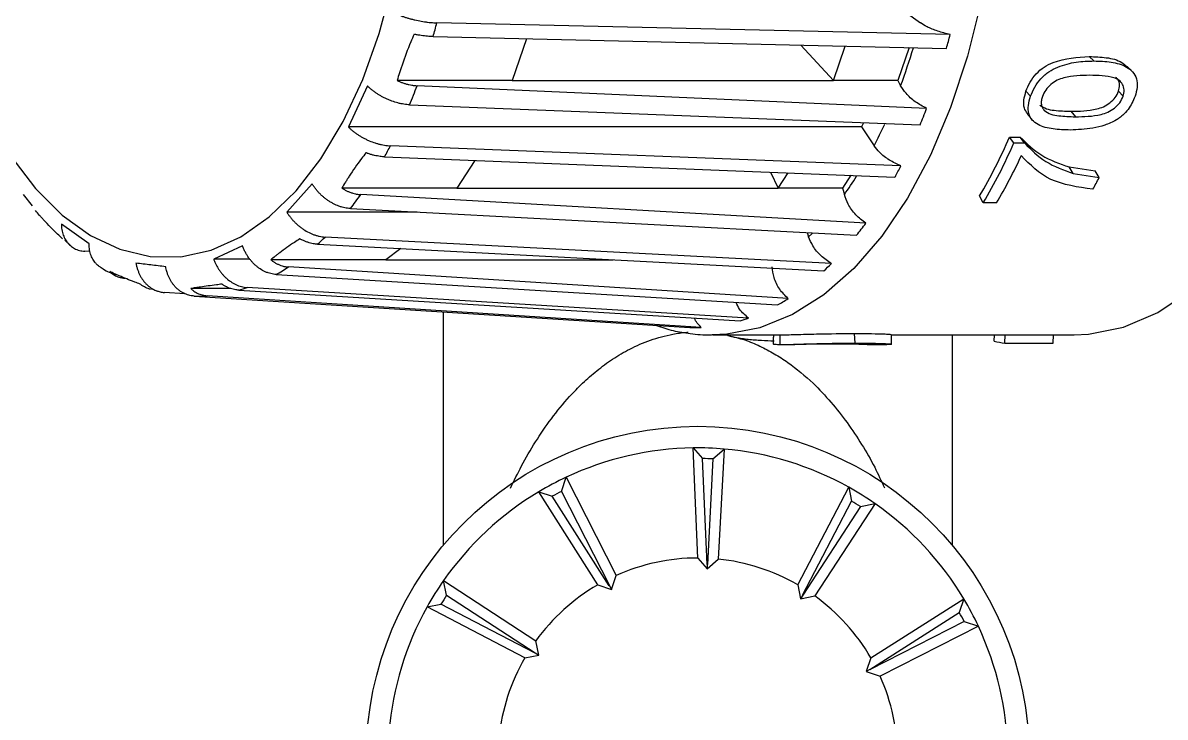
# Model space of a CAD drawing. Header units: millimetres. Extents: x 15 to 415, y 5 to 292.
# Drawn here: x 136.89 to 153.74, y 196.59 to 206.83 of the extents above; entities that cross this region are included whole.
import ezdxf

# ---------------------------------------------------------------- set-up
doc = ezdxf.new("R2010")
doc.units = ezdxf.units.MM

msp = doc.modelspace()

# ---------------------------------------------------------------- linework, layer by layer
at = {"color": 7, "linetype": 'Continuous', "lineweight": 25}
for p, q in [((149.9088, 206.9953), (150.1333, 206.8339)), ((150.5716, 206.6607), (142.9972, 206.8335)), ((142.9419, 206.6309), (150.5169, 206.4577)), ((144.3189, 206.5994), (144.1093, 205.9827)), ((148.37, 206.5068), (148.8505, 205.9827)), ((148.8505, 205.9827), (149.0235, 206.4918)), ((149.9644, 206.4703), (149.7987, 205.9827)), ((152.6941, 206.2713), (152.6232, 206.3367)), ((141.9725, 205.9033), (141.6903, 205.2981)), ((144.1093, 205.9827), (142.411, 205.9827)), ((150.2244, 205.5711), (142.7047, 205.906)), ((144.1093, 205.9827), (148.8505, 205.9827)), ((149.7987, 205.9827), (148.8505, 205.9827)), ((149.7987, 205.9827), (149.8409, 205.9066)), ((151.7582, 205.7498), (151.6904, 205.8249)), ((153.0563, 205.8249), (153.1242, 205.7498)), ((142.5939, 205.625), (150.1267, 205.3276)), ((152.3538, 205.5292), (152.4197, 205.4485)), ((149.2914, 205.3606), (149.2623, 205.2981)), ((149.2623, 205.2981), (141.6903, 205.2981)), ((149.2623, 205.2981), (149.4479, 205.0203)), ((149.8446, 204.7223), (142.3117, 205.0198)), ((151.4477, 205.1494), (151.6056, 205.1494)), ((151.5106, 205.0616), (151.4477, 205.1494)), ((151.5106, 205.0616), (151.6685, 205.0616)), ((151.6685, 205.0616), (151.6056, 205.1494)), ((142.2242, 204.8576), (149.7575, 204.5595)), ((143.5591, 204.8048), (143.2935, 204.396)), ((152.3289, 204.7079), (152.712, 204.6482)), ((152.3879, 204.6118), (152.3289, 204.7079)), ((147.9214, 204.6322), (148.0347, 204.396)), ((148.0347, 204.396), (148.1814, 204.6219)), ((149.1059, 204.5853), (148.9829, 204.396)), ((152.3879, 204.6118), (152.7704, 204.5509)), ((152.7704, 204.5509), (152.712, 204.6482)), ((141.1554, 204.4612), (140.7826, 204.0418)), ((143.2935, 204.396), (141.5952, 204.396)), ((143.2935, 204.396), (148.0347, 204.396)), ((148.9829, 204.396), (148.0347, 204.396)), ((148.9829, 204.396), (149.0099, 204.3003)), ((136.8912, 204.3021), (137.0264, 204.1337)), ((149.3264, 203.8783), (141.8736, 204.2995)), ((151.0603, 204.1773), (151.0057, 204.2815)), ((151.2554, 204.1773), (151.0603, 204.1773)), ((142.704, 204.0418), (140.7826, 204.0418)), ((141.7197, 204.0936), (149.1915, 203.7007)), ((137.8639, 203.5724), (137.4554, 203.8661)), ((148.8188, 203.2813), (141.347, 203.6742)), ((148.4607, 203.7391), (148.4833, 203.6749)), ((137.5078, 203.6266), (137.5913, 203.5467)), ((140.1296, 203.5421), (139.7027, 203.3496)), ((141.2358, 203.5684), (148.7079, 203.1747)), ((142.4645, 203.5037), (142.2439, 203.3386)), ((137.8768, 203.4587), (137.8006, 203.4632)), ((140.2335, 203.3496), (139.7027, 203.3496)), ((142.2439, 203.3386), (140.5457, 203.3386)), ((142.2439, 203.3386), (145.5962, 203.3386)), ((148.1804, 202.7654), (140.806, 203.2318)), ((140.6242, 203.1211), (148.0215, 202.6712)), ((138.7711, 202.9128), (138.8175, 202.9001)), ((139.2776, 202.8368), (138.9753, 202.8559)), ((139.9548, 202.914), (139.3651, 202.914)), ((139.4145, 202.8027), (146.7311, 202.3398)), ((146.8985, 202.3414), (139.6065, 202.8073)), ((140.0733, 202.8895), (147.4708, 202.4386)), ((147.5946, 202.4787), (140.1973, 202.9286)), ((143.0899, 202.5701), (143.0899, 199.1229)), ((147.0689, 202.2317), (148.1001, 202.2317)), ((148.062, 202.089), (148.0626, 202.2319)), ((149.1676, 202.1078), (149.162, 202.2503)), ((149.7043, 202.2317), (152.4027, 202.2317)), ((150.6042, 199.1229), (150.6042, 202.2317)), ((151.2187, 202.1355), (151.2246, 202.2317)), ((151.3805, 202.109), (151.3854, 202.2317)), ((152.0917, 202.109), (152.0966, 202.2317)), ((148.0932, 202.0888), (148.2789, 202.0888)), ((149.4512, 202.0888), (149.6372, 202.0888)), ((151.3805, 202.109), (152.0917, 202.109)), ((146.847, 198.938), (146.7782, 200.5621)), ((146.7782, 200.5621), (146.9174, 200.4052)), ((147.0714, 200.4), (147.2359, 200.546)), ((147.2359, 200.546), (147.149, 198.9225)), ((146.9865, 198.8425), (146.9174, 200.4052)), ((147.0714, 200.4), (146.9892, 198.8424)), ((144.8357, 199.9212), (144.9052, 200.1299)), ((144.9052, 200.1299), (145.6417, 198.6805)), ((148.3217, 198.5429), (149.074, 199.9838)), ((149.074, 199.9838), (149.1162, 199.7783)), ((145.3724, 198.5429), (144.5007, 199.9149)), ((144.5007, 199.9149), (144.6998, 199.8487)), ((145.541, 198.5299), (144.6998, 199.8487)), ((144.8357, 199.9212), (145.5434, 198.5312)), ((148.3947, 198.3905), (149.1162, 199.7783)), ((149.2469, 199.6969), (148.397, 198.389)), ((149.4624, 199.7411), (148.5754, 198.3785)), ((149.2469, 199.6969), (149.4624, 199.7411)), ((146.847, 198.938), (146.9878, 198.7794)), ((146.9878, 198.7794), (147.149, 198.9225)), ((146.9878, 198.8411), (146.9865, 198.8425)), ((146.9892, 198.8424), (146.9878, 198.8411)), ((146.9878, 198.8411), (146.9878, 198.7794)), ((143.0948, 198.6042), (144.4574, 197.7172)), ((143.139, 198.3887), (143.0948, 198.6042)), ((145.5736, 198.4759), (145.6417, 198.6805)), ((145.3724, 198.5429), (145.5736, 198.4759)), ((145.5428, 198.5293), (145.541, 198.5299)), ((145.5434, 198.5312), (145.5428, 198.5293)), ((145.5428, 198.5293), (145.5736, 198.4759)), ((148.3217, 198.5429), (148.3642, 198.3352)), ((142.852, 198.2158), (143.0575, 198.2579)), ((144.4454, 197.5365), (143.0575, 198.2579)), ((143.139, 198.3887), (144.4468, 197.5387)), ((148.3951, 198.3886), (148.3642, 198.3352)), ((148.3642, 198.3352), (148.5754, 198.3785)), ((148.3951, 198.3886), (148.3947, 198.3905)), ((148.397, 198.389), (148.3951, 198.3886)), ((149.4011, 197.4634), (150.7732, 198.3351)), ((150.7732, 198.3351), (150.7069, 198.1361)), ((144.293, 197.4634), (142.852, 198.2158)), ((149.3882, 197.2949), (150.7069, 198.1361)), ((150.7794, 198.0002), (149.3894, 197.2925)), ((150.9882, 197.9307), (149.5387, 197.1942)), ((150.7794, 198.0002), (150.9882, 197.9307)), ((144.5007, 197.506), (144.4574, 197.7172)), ((144.293, 197.4634), (144.5007, 197.506)), ((144.4472, 197.5368), (144.4454, 197.5365)), ((144.4468, 197.5387), (144.4472, 197.5368)), ((144.4472, 197.5368), (144.5007, 197.506)), ((149.4011, 197.4634), (149.3342, 197.2622)), ((149.3876, 197.2931), (149.3342, 197.2622)), ((149.3342, 197.2622), (149.5387, 197.1942)), ((149.3876, 197.2931), (149.3882, 197.2949)), ((149.3894, 197.2925), (149.3876, 197.2931))]:
    msp.add_line(p, q, dxfattribs=at)
at = {"color": 7, "linetype": 'Continuous', "lineweight": 25, "flags": 128}
for points in [[(138.7667, 203.3875), (139.2174, 203.3837), (139.6649, 203.4812), (140.102, 203.6783), (140.5219, 203.972), (140.9179, 204.3577), (141.2838, 204.8293), (141.6139, 205.3793), (141.9028, 205.9991), (142.1461, 206.6788), (142.34, 207.4079)], [(152.4027, 202.2317), (152.6154, 202.2413), (153.1302, 202.3447), (153.634, 202.5601), (154.1194, 202.8844), (154.5789, 203.3126), (155.0058, 203.8383), (155.3936, 204.4536), (155.6977, 205.0614)], [(136.708, 204.8679), (137.0714, 204.3901), (137.4654, 203.9978), (137.8837, 203.697), (138.3197, 203.4925), (138.7667, 203.3875)]]:
    msp.add_lwpolyline(points, dxfattribs=at)
at = {"color": 8, "linetype": 'Continuous', "lineweight": 25, "flags": 128}
for points in [[(151.0267, 207.147), (150.8278, 206.3419), (150.5781, 205.5835), (150.2809, 204.8822), (149.9403, 204.2475), (149.5609, 203.6878), (149.1477, 203.2109), (148.7065, 202.8231), (148.2431, 202.5297), (147.7638, 202.3347), (147.2751, 202.2407), (147.0652, 202.2317)], [(148.4833, 203.6749), (148.5313, 203.7232), (148.5384, 203.7305)]]:
    msp.add_lwpolyline(points, dxfattribs=at)
at = {"color": 7, "linetype": 'Continuous', "lineweight": 25}
msp.add_circle((146.847, 195.9888), 4.8927, dxfattribs=at)
for centre, radius, start, end in [((133.1933, 209.3963), 10.1333, 344.16281, 345.35043), ((140.0688, 209.3813), 10.8494, 344.36727, 345.47769), ((134.7542, 208.8781), 8.4879, 337.46351, 339.50273), ((141.8615, 208.783), 8.9585, 337.31152, 338.98967), ((136.2483, 208.186), 6.8403, 330.88385, 332.42719), ((144.3599, 208.2125), 7.7214, 329.39561, 336.62737), ((144.2891, 208.1825), 7.8671, 329.39561, 336.62737), ((144.6423, 208.0968), 7.6874, 329.34539, 335.22074), ((143.3252, 208.103), 7.3438, 331.15066, 332.59106), ((146.0397, 208.0425), 7.5825, 331.09928, 332.58166), ((137.6074, 207.3262), 5.2307, 321.82997, 324.64597), ((144.8816, 207.1147), 5.4983, 321.61632, 323.93999), ((138.5669, 206.484), 3.9527, 312.4699, 314.69453), ((139.1711, 205.713), 2.9714, 299.27658, 303.38225), ((145.8176, 206.2898), 4.2495, 312.85531, 314.92965), ((139.4582, 204.9858), 2.1836, 268.85301, 273.89495), ((139.4134, 205.1994), 2.4024, 285.94498, 289.0455), ((146.5072, 205.4069), 3.1268, 298.96652, 302.35189), ((146.7407, 204.9066), 2.5737, 286.47928, 289.37711), ((146.7923, 204.6656), 2.3266, 268.4928, 272.61572), ((151.6986, 204.5589), 2.4706, 258.79769, 262.60102), ((146.847, 195.9888), 4.5738, 90.86307, 115.12311), ((146.847, 195.9888), 4.5738, 85.12311, 90.86307), ((146.847, 195.9888), 4.5738, 60.86307, 85.12311), ((146.847, 195.9888), 4.4169, 87.089, 89.0874), ((146.847, 195.9888), 4.5738, 115.12311, 120.86307), ((146.847, 195.9888), 4.5738, 55.12311, 60.86307), ((146.847, 195.9888), 4.5738, 120.86307, 145.12311), ((146.847, 195.9888), 4.4169, 117.089, 119.0874), ((146.847, 195.9888), 4.4169, 57.089, 59.0874), ((146.847, 195.9888), 4.5738, 30.86307, 55.12311), ((146.847, 195.9888), 2.9492, 90, 114.12323), ((146.847, 195.9888), 2.9492, 60, 84.12323), ((146.847, 195.9888), 4.5738, 145.12311, 150.86307), ((146.847, 195.9888), 2.9492, 120, 144.12323), ((146.847, 195.9888), 4.4169, 147.089, 149.0874), ((146.847, 195.9888), 2.9492, 30, 54.12323), ((146.847, 195.9888), 4.5738, 25.12311, 30.86307), ((146.847, 195.9888), 4.5738, 150.86307, 175.12311), ((146.847, 195.9888), 4.4169, 27.089, 29.0874), ((146.847, 195.9888), 4.5738, 0.86307, 25.12311), ((146.847, 195.9888), 2.9492, 150, 174.12323), ((146.847, 195.9888), 2.9492, 0, 24.12323)]:
    msp.add_arc(centre, radius, start, end, dxfattribs=at)
at = {"color": 8, "linetype": 'Continuous', "lineweight": 25}
for centre, radius, start, end in [((141.145, 209.1518), 9.2816, 339.53509, 343.1708), ((142.9215, 208.4255), 7.3613, 332.44645, 335.23014), ((144.2891, 207.6472), 5.7869, 324.66467, 327.90705)]:
    msp.add_arc(centre, radius, start, end, dxfattribs=at)
at = {"color": 7, "linetype": 'Continuous', "lineweight": 25}
for points, knots in [([(142.3368, 206.9953), (142.3482, 206.9896), (142.3709, 206.9782), (142.4081, 206.9617), (142.4483, 206.9454), (142.4905, 206.9298), (142.5344, 206.9151), (142.5787, 206.9016), (142.625, 206.8888), (142.6874, 206.8734), (142.7506, 206.8604), (142.8132, 206.85), (142.8605, 206.8435), (142.9074, 206.8386), (142.9532, 206.835), (142.9824, 206.834), (142.9972, 206.8335)], [0, 0, 0, 0, 0.0650112, 0.1300225, 0.1950339, 0.2647294, 0.3297609, 0.3947924, 0.459824, 0.5295601, 0.6593551, 0.7243086, 0.7939645, 0.8619375, 0.9299106, 1, 1, 1, 1]), ([(150.5716, 206.6607), (150.5094, 206.6766), (150.385, 206.7084), (150.2317, 206.7713), (150.1637, 206.8145), (150.1333, 206.8339)], [0, 0, 0, 0, 0.3557091, 0.7114031, 1, 1, 1, 1]), ([(142.66, 206.6653), (142.6434, 206.6277), (142.577, 206.477), (142.5136, 206.3061), (142.4633, 206.1543), (142.4389, 206.078), (142.4222, 206.0209), (142.411, 205.9827)], [0, 0, 0, 0, 0.1658599, 0.6652408, 0.7488497, 0.8323861, 1, 1, 1, 1]), ([(142.9419, 206.6309), (142.9315, 206.6312), (142.9106, 206.6319), (142.8746, 206.6341), (142.8344, 206.6377), (142.7896, 206.6429), (142.7429, 206.6498), (142.7053, 206.6563), (142.6773, 206.6617), (142.6657, 206.6641), (142.66, 206.6653)], [0, 0, 0, 0, 0.1206242, 0.2417402, 0.3990687, 0.5563971, 0.7137253, 0.8824374, 0.9411906, 1, 1, 1, 1]), ([(151.6904, 205.8249), (151.7082, 205.8693), (151.7439, 205.9579), (151.8361, 206.0844), (151.956, 206.1871), (152.2254, 206.3149), (152.4465, 206.327), (152.6232, 206.3367)], [0, 0, 0, 0, 0.1253562, 0.2505866, 0.3755784, 0.5009818, 1, 1, 1, 1]), ([(151.7582, 205.7498), (151.7763, 205.795), (151.8126, 205.8852), (151.9053, 206.0138), (152.0257, 206.1189), (152.2059, 206.2046), (152.4339, 206.2668), (152.6073, 206.2698), (152.6941, 206.2713)], [0, 0, 0, 0, 0.1264994, 0.2525475, 0.3776578, 0.5024578, 0.751109, 1, 1, 1, 1]), ([(152.6232, 206.3367), (152.7081, 206.3338), (152.8777, 206.3281), (153.0737, 206.2818), (153.1555, 206.2116), (153.1797, 206.1908)], [0, 0, 0, 0, 0.4137455, 0.8264602, 1, 1, 1, 1]), ([(152.6941, 206.2713), (152.7794, 206.2688), (152.9499, 206.2638), (153.1471, 206.2095), (153.2698, 206.1165), (153.3282, 206.0141), (153.3384, 205.8851), (153.3127, 205.795), (153.2998, 205.7498)], [0, 0, 0, 0, 0.2489047, 0.4974834, 0.6223125, 0.7475325, 0.873476, 1, 1, 1, 1]), ([(153.2491, 206.1269), (153.2379, 206.1378), (153.2155, 206.1596), (153.1931, 206.1813), (153.1819, 206.1922)], [0, 0, 0, 0, 0.5000019, 1, 1, 1, 1]), ([(152.6304, 206.06), (152.5051, 206.0584), (152.3483, 206.0565), (152.1503, 205.9909), (152.0567, 205.9288), (151.9751, 205.8452), (151.9471, 205.7802), (151.9331, 205.7476)], [0, 0, 0, 0, 0.4979511, 0.6227535, 0.7479571, 0.873668, 1, 1, 1, 1]), ([(153.1242, 205.7498), (153.1319, 205.7823), (153.1474, 205.847), (153.1196, 205.9295), (153.0668, 205.9923), (152.9093, 206.0563), (152.7543, 206.0583), (152.6304, 206.06)], [0, 0, 0, 0, 0.1262341, 0.2519697, 0.3771553, 0.5019799, 1, 1, 1, 1]), ([(153.0563, 205.8249), (153.0636, 205.8565), (153.0782, 205.9198), (153.0574, 205.9908), (153.0286, 206.0194), (153.0187, 206.0292)], [0, 0, 0, 0, 0.3966724, 0.7937018, 1, 1, 1, 1]), ([(142.5939, 205.625), (142.5803, 205.6258), (142.5532, 205.6273), (142.5109, 205.6328), (142.4668, 205.6407), (142.4073, 205.6547), (142.3471, 205.6735), (142.2876, 205.6966), (142.2433, 205.7162), (142.1999, 205.7378), (142.1587, 205.7606), (142.1181, 205.7856), (142.0786, 205.8126), (142.0406, 205.8415), (142.0048, 205.8717), (141.9834, 205.8926), (141.9725, 205.9033)], [0, 0, 0, 0, 0.064803, 0.129606, 0.194409, 0.2638905, 0.3934223, 0.4582437, 0.5277385, 0.5926112, 0.6574839, 0.7223565, 0.7918988, 0.8605447, 0.9291906, 1, 1, 1, 1]), ([(142.411, 205.9827), (142.4252, 205.9764), (142.4534, 205.9638), (142.4963, 205.9478), (142.5403, 205.9337), (142.5834, 205.9226), (142.6187, 205.9155), (142.6453, 205.9115), (142.672, 205.9081), (142.6915, 205.9068), (142.7047, 205.906)], [0, 0, 0, 0, 0.1434162, 0.2868333, 0.4302515, 0.5838904, 0.7213867, 0.7904234, 0.8589108, 1, 1, 1, 1]), ([(150.2244, 205.5711), (150.167, 205.6021), (150.0522, 205.664), (149.9193, 205.7858), (149.8652, 205.8692), (149.8409, 205.9066)], [0, 0, 0, 0, 0.3553787, 0.7105713, 1, 1, 1, 1]), ([(151.7105, 205.4961), (151.6935, 205.5211), (151.6564, 205.5755), (151.6524, 205.6933), (151.6777, 205.781), (151.6904, 205.8249)], [0, 0, 0, 0, 0.2974925, 0.6483729, 1, 1, 1, 1]), ([(152.3431, 205.2528), (152.2579, 205.2552), (152.0877, 205.2598), (151.8944, 205.3087), (151.778, 205.3951), (151.725, 205.4916), (151.7189, 205.6154), (151.7451, 205.705), (151.7582, 205.7498)], [0, 0, 0, 0, 0.2489196, 0.4974993, 0.6223655, 0.7475698, 0.8734839, 1, 1, 1, 1]), ([(151.9331, 205.7476), (151.9298, 205.7373), (151.9231, 205.7167), (151.9155, 205.6762), (151.9155, 205.6279), (151.9311, 205.5772), (151.952, 205.5512), (151.9625, 205.5383)], [0, 0, 0, 0, 0.1257548, 0.2513864, 0.5017456, 0.7512825, 1, 1, 1, 1]), ([(152.3538, 205.5292), (152.4787, 205.5307), (152.6349, 205.5326), (152.8351, 205.5917), (152.9296, 205.6513), (153.0136, 205.7296), (153.0421, 205.7931), (153.0563, 205.8249)], [0, 0, 0, 0, 0.5004862, 0.6256636, 0.750594, 0.875331, 1, 1, 1, 1]), ([(152.4197, 205.4485), (152.5446, 205.4501), (152.7009, 205.4521), (152.9017, 205.5124), (152.9966, 205.5732), (153.081, 205.653), (153.1098, 205.7175), (153.1242, 205.7498)], [0, 0, 0, 0, 0.49797405, 0.62279735, 0.74798993, 0.87371858, 1, 1, 1, 1]), ([(153.2998, 205.7498), (153.2711, 205.683), (153.228, 205.5828), (153.1332, 205.4832), (153.0737, 205.433), (153.0415, 205.4115), (153.0254, 205.4007)], [0, 0, 0, 0, 0.5003167, 0.7504277, 0.8753328, 1, 1, 1, 1]), ([(151.896, 205.6172), (151.9271, 205.5988), (151.9892, 205.5619), (152.1461, 205.5347), (152.2707, 205.5314), (152.3538, 205.5292)], [0, 0, 0, 0, 0.2494139, 0.4995671, 1, 1, 1, 1]), ([(151.9625, 205.5383), (151.9933, 205.5195), (152.0551, 205.4819), (152.2119, 205.4542), (152.3365, 205.4508), (152.4197, 205.4485)], [0, 0, 0, 0, 0.2499109, 0.5000071, 1, 1, 1, 1]), ([(151.7073, 205.4945), (151.7186, 205.4806), (151.7411, 205.4527), (151.7635, 205.4248), (151.7748, 205.4109)], [0, 0, 0, 0, 0.4999969, 1, 1, 1, 1]), ([(153.0254, 205.4007), (152.9678, 205.3726), (152.8527, 205.3163), (152.6185, 205.2629), (152.4532, 205.2569), (152.3431, 205.2528)], [0, 0, 0, 0, 0.2503766, 0.5004768, 1, 1, 1, 1]), ([(141.6903, 205.2981), (141.7003, 205.2883), (141.7202, 205.2687), (141.7535, 205.2403), (141.7897, 205.2123), (141.8282, 205.1854), (141.8686, 205.1601), (141.9096, 205.1369), (141.9529, 205.1149), (142.0115, 205.0883), (142.0716, 205.0659), (142.1317, 205.0481), (142.1774, 205.037), (142.2232, 205.0284), (142.2681, 205.0223), (142.297, 205.0206), (142.3117, 205.0198)], [0, 0, 0, 0, 0.0650077, 0.1300155, 0.1950233, 0.2647145, 0.329746, 0.3947775, 0.4598091, 0.5295452, 0.6593403, 0.7242937, 0.7939497, 0.8619275, 0.9299053, 1, 1, 1, 1]), ([(149.8446, 204.7223), (149.7862, 204.7497), (149.6695, 204.8044), (149.5313, 204.9127), (149.4737, 204.987), (149.4479, 205.0203)], [0, 0, 0, 0, 0.3557091, 0.7114031, 1, 1, 1, 1]), ([(151.6056, 205.1494), (151.7045, 205.052), (151.9024, 204.8572), (152.1867, 204.7577), (152.3289, 204.7079)], [0, 0, 0, 0, 0.4998423, 1, 1, 1, 1]), ([(151.6685, 205.0616), (151.7665, 204.9624), (151.9621, 204.7643), (152.2461, 204.6626), (152.3879, 204.6118)], [0, 0, 0, 0, 0.5006269, 1, 1, 1, 1]), ([(141.9506, 204.9168), (141.9281, 204.8881), (141.8382, 204.7731), (141.7482, 204.6428), (141.6742, 204.5269), (141.638, 204.4687), (141.6124, 204.4251), (141.5952, 204.396)], [0, 0, 0, 0, 0.1658599, 0.6652408, 0.7488497, 0.8323861, 1, 1, 1, 1]), ([(142.2242, 204.8576), (142.2139, 204.8581), (142.1931, 204.8592), (142.1577, 204.8631), (142.1183, 204.8692), (142.0748, 204.8783), (142.0297, 204.8901), (141.9937, 204.9014), (141.967, 204.9107), (141.956, 204.9147), (141.9506, 204.9168)], [0, 0, 0, 0, 0.1206242, 0.2417402, 0.3990687, 0.5563971, 0.7137253, 0.8824374, 0.9411906, 1, 1, 1, 1]), ([(152.6778, 204.3779), (152.456, 204.4101), (152.0112, 204.4745), (151.7519, 204.7412), (151.6219, 204.8749)], [0, 0, 0, 0, 0.4987635, 1, 1, 1, 1]), ([(141.7197, 204.0936), (141.7063, 204.0946), (141.6795, 204.0967), (141.6384, 204.1039), (141.5958, 204.1144), (141.5392, 204.1328), (141.4829, 204.1576), (141.4281, 204.1882), (141.3878, 204.2141), (141.3489, 204.2426), (141.3124, 204.2728), (141.2769, 204.3058), (141.2429, 204.3415), (141.2109, 204.3796), (141.1813, 204.4195), (141.1641, 204.4472), (141.1554, 204.4612)], [0, 0, 0, 0, 0.064803, 0.129606, 0.194409, 0.2638905, 0.3934223, 0.4582437, 0.5277385, 0.5926112, 0.6574839, 0.7223565, 0.7918988, 0.8605447, 0.9291906, 1, 1, 1, 1]), ([(141.5952, 204.396), (141.6081, 204.3881), (141.6338, 204.3722), (141.6735, 204.3521), (141.7147, 204.3344), (141.7556, 204.3204), (141.7895, 204.3115), (141.8153, 204.3064), (141.8413, 204.3021), (141.8606, 204.3006), (141.8736, 204.2995)], [0, 0, 0, 0, 0.1434162, 0.2868333, 0.4302515, 0.5838904, 0.7213867, 0.7904234, 0.8589108, 1, 1, 1, 1]), ([(149.3264, 203.8783), (149.2752, 203.9172), (149.1727, 203.9951), (149.0642, 204.1483), (149.0267, 204.2532), (149.0099, 204.3003)], [0, 0, 0, 0, 0.3553787, 0.7105713, 1, 1, 1, 1]), ([(137.4726, 203.6478), (137.4478, 203.6707), (137.3484, 203.7625), (137.2478, 203.8665), (137.1643, 203.9589), (137.1233, 204.0053), (137.0941, 204.0401), (137.0746, 204.0634)], [0, 0, 0, 0, 0.1658599, 0.6652408, 0.7488497, 0.8323861, 1, 1, 1, 1]), ([(140.7826, 204.0418), (140.7906, 204.0289), (140.8066, 204.0031), (140.834, 203.9656), (140.8645, 203.9285), (140.8975, 203.8931), (140.9326, 203.8596), (140.9689, 203.8289), (141.0076, 203.7998), (141.0608, 203.7648), (141.1164, 203.7352), (141.1727, 203.7117), (141.2162, 203.6969), (141.2602, 203.6856), (141.3039, 203.6776), (141.3325, 203.6753), (141.347, 203.6742)], [0, 0, 0, 0, 0.0650077, 0.1300155, 0.1950233, 0.2647145, 0.329746, 0.3947775, 0.4598091, 0.5295452, 0.6593403, 0.7242937, 0.7939497, 0.8619275, 0.9299053, 1, 1, 1, 1]), ([(137.4554, 203.8661), (137.4557, 203.852), (137.4563, 203.8236), (137.4613, 203.7826), (137.4697, 203.7419), (137.4816, 203.7031), (137.4968, 203.6664), (137.5148, 203.6328), (137.5362, 203.6009), (137.5685, 203.5625), (137.6064, 203.5301), (137.6487, 203.5043), (137.6834, 203.4882), (137.7206, 203.4757), (137.7595, 203.4669), (137.7868, 203.4645), (137.8006, 203.4632)], [0, 0, 0, 0, 0.0650112, 0.1300225, 0.1950339, 0.2647294, 0.3297609, 0.3947924, 0.459824, 0.5295601, 0.6593551, 0.7243086, 0.7939645, 0.8619375, 0.9299106, 1, 1, 1, 1]), ([(140.9743, 203.6466), (140.9478, 203.6296), (140.8417, 203.5616), (140.7334, 203.4845), (140.6431, 203.416), (140.5986, 203.3816), (140.5669, 203.3558), (140.5457, 203.3386)], [0, 0, 0, 0, 0.1658599, 0.6652408, 0.7488497, 0.8323861, 1, 1, 1, 1]), ([(141.2358, 203.5684), (141.2255, 203.5691), (141.205, 203.5706), (141.1704, 203.5757), (141.1322, 203.5838), (141.0906, 203.5958), (141.0479, 203.6113), (141.0142, 203.6262), (140.9894, 203.6385), (140.9793, 203.6439), (140.9743, 203.6466)], [0, 0, 0, 0, 0.1206242, 0.2417402, 0.3990687, 0.5563971, 0.7137253, 0.8824374, 0.9411906, 1, 1, 1, 1]), ([(148.8188, 203.2813), (148.766, 203.3175), (148.6605, 203.3898), (148.5446, 203.5327), (148.5022, 203.6309), (148.4833, 203.6749)], [0, 0, 0, 0, 0.3557091, 0.7114031, 1, 1, 1, 1]), ([(138.0424, 203.2218), (138.0285, 203.2301), (138.0041, 203.2447), (137.974, 203.2733), (137.949, 203.3015), (137.9271, 203.3328), (137.9086, 203.3659), (137.8928, 203.4021), (137.88, 203.4411), (137.8708, 203.4829), (137.8649, 203.5266), (137.8643, 203.557), (137.8639, 203.5724)], [0, 0, 0, 0, 0.1245147, 0.2180727, 0.3183759, 0.412008, 0.5056399, 0.5992719, 0.6996435, 0.7987215, 0.8977994, 1, 1, 1, 1]), ([(140.6242, 203.1211), (140.611, 203.1223), (140.5846, 203.1246), (140.5448, 203.1329), (140.5042, 203.1449), (140.4511, 203.166), (140.3995, 203.1944), (140.3505, 203.2294), (140.3151, 203.2591), (140.2816, 203.2918), (140.2508, 203.3263), (140.2216, 203.3641), (140.1944, 203.4049), (140.1696, 203.4486), (140.1476, 203.4943), (140.1356, 203.526), (140.1296, 203.5421)], [0, 0, 0, 0, 0.064803, 0.129606, 0.194409, 0.2638905, 0.3934223, 0.4582437, 0.5277385, 0.5926112, 0.6574839, 0.7223565, 0.7918988, 0.8605447, 0.9291906, 1, 1, 1, 1]), ([(139.7027, 203.3496), (139.7082, 203.3348), (139.7193, 203.3052), (139.7396, 203.2623), (139.763, 203.2198), (139.7893, 203.1792), (139.8182, 203.1409), (139.8486, 203.1058), (139.8818, 203.0725), (139.9284, 203.0323), (139.9783, 202.9984), (140.0302, 202.9715), (140.0709, 202.9546), (140.1127, 202.9416), (140.1549, 202.9324), (140.183, 202.9299), (140.1973, 202.9286)], [0, 0, 0, 0, 0.0650112, 0.1300225, 0.1950339, 0.2647294, 0.3297609, 0.3947924, 0.459824, 0.5295601, 0.6593551, 0.7243086, 0.7939645, 0.8619375, 0.9299106, 1, 1, 1, 1]), ([(140.5457, 203.3386), (140.557, 203.3298), (140.5798, 203.3123), (140.6158, 203.29), (140.6536, 203.2704), (140.6919, 203.2548), (140.7242, 203.2451), (140.749, 203.2394), (140.7742, 203.2346), (140.7932, 203.2329), (140.806, 203.2318)], [0, 0, 0, 0, 0.1434162, 0.2868333, 0.4302515, 0.5838904, 0.7213867, 0.7904234, 0.8589108, 1, 1, 1, 1]), ([(138.0429, 203.2226), (138.0523, 203.2158), (138.1185, 203.168), (138.1912, 203.1396), (138.2536, 203.1152)], [0, 0, 0, 0, 0.1420494, 1, 1, 1, 1]), ([(138.62, 202.9795), (138.5923, 202.9896), (138.4812, 203.0303), (138.3673, 203.0764), (138.2721, 203.1174), (138.2251, 203.138), (138.1915, 203.1534), (138.169, 203.1637)], [0, 0, 0, 0, 0.1658599, 0.6652408, 0.7488497, 0.8323861, 1, 1, 1, 1]), ([(138.169, 203.1637), (138.1774, 203.1558), (138.1941, 203.14), (138.2223, 203.1199), (138.2534, 203.1023), (138.2864, 203.0883), (138.3153, 203.0795), (138.3382, 203.0744), (138.3617, 203.0701), (138.3801, 203.0686), (138.3925, 203.0676)], [0, 0, 0, 0, 0.1434162, 0.2868333, 0.4302515, 0.5838904, 0.7213867, 0.7904234, 0.8589108, 1, 1, 1, 1]), ([(138.5562, 203.289), (138.5592, 203.2734), (138.5636, 203.2498), (138.5718, 203.2193), (138.5811, 203.1888), (138.5946, 203.1524), (138.6138, 203.1109), (138.6354, 203.0725), (138.6602, 203.0356), (138.6877, 203.0015), (138.7176, 202.9706), (138.7489, 202.9436), (138.7829, 202.9193), (138.8168, 202.8997), (138.8449, 202.8868), (138.8657, 202.8787), (138.8868, 202.8715), (138.913, 202.8645), (138.9444, 202.8586), (138.965, 202.8568), (138.9753, 202.8559)], [0, 0, 0, 0, 0.0669133, 0.1005304, 0.1338419, 0.2027554, 0.2678245, 0.3328936, 0.3979628, 0.4677427, 0.5327109, 0.5976791, 0.6626473, 0.7323198, 0.7869589, 0.8143663, 0.8416064, 0.8973325, 0.9485556, 1, 1, 1, 1]), ([(139.4145, 202.8027), (139.4042, 202.8036), (139.3836, 202.8053), (139.3504, 202.8116), (139.3151, 202.8214), (139.2782, 202.8357), (139.2417, 202.8541), (139.2068, 202.8763), (139.1738, 202.9021), (139.1435, 202.9306), (139.1147, 202.9628), (139.0884, 202.9979), (139.0647, 203.0358), (139.0444, 203.0752), (139.0265, 203.1175), (139.0127, 203.159), (139.0023, 203.1989), (138.9977, 203.2235), (138.9954, 203.2358)], [0, 0, 0, 0, 0.0512243, 0.1026699, 0.1675075, 0.2323451, 0.2971826, 0.3667052, 0.4315427, 0.4963801, 0.5612175, 0.6307278, 0.695629, 0.7605301, 0.8254313, 0.8950033, 0.9473843, 1, 1, 1, 1]), ([(148.1804, 202.7654), (148.1364, 202.8085), (148.0485, 202.8948), (147.9684, 203.0644), (147.9505, 203.1805), (147.9425, 203.2327)], [0, 0, 0, 0, 0.3553787, 0.7105713, 1, 1, 1, 1]), ([(138.7681, 202.9021), (138.7632, 202.9034), (138.7456, 202.9079), (138.7163, 202.9198), (138.6797, 202.9378), (138.652, 202.9555), (138.632, 202.97), (138.624, 202.9763), (138.62, 202.9795)], [0, 0, 0, 0, 0.0927996, 0.3303116, 0.5678233, 0.8225208, 0.911218, 1, 1, 1, 1]), ([(139.8266, 202.979), (139.7984, 202.9755), (139.6849, 202.9611), (139.5684, 202.9448), (139.4708, 202.9303), (139.4227, 202.9231), (139.3881, 202.9176), (139.3651, 202.914)], [0, 0, 0, 0, 0.1658599, 0.6652408, 0.7488497, 0.8323861, 1, 1, 1, 1]), ([(140.0733, 202.8895), (140.0632, 202.8903), (140.043, 202.892), (140.0093, 202.8979), (139.9727, 202.9071), (139.9333, 202.9209), (139.8936, 202.9386), (139.8627, 202.9557), (139.8403, 202.9698), (139.8312, 202.9759), (139.8266, 202.979)], [0, 0, 0, 0, 0.1206242, 0.2417402, 0.3990687, 0.5563971, 0.7137253, 0.8824374, 0.9411906, 1, 1, 1, 1]), ([(139.3651, 202.914), (139.3749, 202.9052), (139.3945, 202.8877), (139.4266, 202.8654), (139.4609, 202.8458), (139.4965, 202.8303), (139.5271, 202.8205), (139.5509, 202.8148), (139.5753, 202.8101), (139.5939, 202.8084), (139.6065, 202.8073)], [0, 0, 0, 0, 0.1434162, 0.2868333, 0.4302515, 0.5838904, 0.7213867, 0.7904234, 0.8589108, 1, 1, 1, 1]), ([(147.5946, 202.4787), (147.547, 202.5191), (147.472, 202.5828), (147.4275, 202.6747), (147.4112, 202.7083)], [0, 0, 0, 0, 0.6345094, 1, 1, 1, 1]), ([(146.8985, 202.3414), (146.8573, 202.3813), (146.816, 202.4213), (146.7986, 202.4795), (146.7986, 202.4796)], [0, 0, 0, 0, 0.99790691, 1, 1, 1, 1]), ([(146.2364, 202.3711), (146.3186, 202.3425), (146.4826, 202.2855), (146.6519, 202.263), (146.7365, 202.2518)], [0, 0, 0, 0, 0.5009412, 1, 1, 1, 1]), ([(146.7365, 202.2518), (146.8343, 202.2389), (146.9437, 202.2244), (147.053, 202.2336), (147.0645, 202.2346)], [0, 0, 0, 0, 0.89472344, 1, 1, 1, 1]), ([(147.2842, 202.2266), (147.3247, 202.2145), (147.3855, 202.1964), (147.4979, 202.1773), (147.5903, 202.1655), (147.6878, 202.1563), (147.8197, 202.1475), (147.9112, 202.1452), (147.972, 202.1437)], [0, 0, 0, 0, 0.2517156, 0.3781939, 0.5029988, 0.6269015, 0.752452, 1, 1, 1, 1]), ([(147.963, 202.2317), (147.9624, 202.2108), (147.9612, 202.1661), (147.96, 202.1214), (147.9594, 202.0977)], [0, 0, 0, 0, 0.468049, 1, 1, 1, 1]), ([(148.1001, 202.232), (148.1204, 202.232), (148.173, 202.232), (148.2914, 202.2353), (148.4445, 202.2401), (148.7568, 202.2481), (148.982, 202.2493), (149.162, 202.2503)], [0, 0, 0, 0, 0.0829895, 0.2142859, 0.3453322, 0.4768099, 1, 1, 1, 1]), ([(149.162, 202.2503), (149.2467, 202.2501), (149.4158, 202.2497), (149.5931, 202.2456), (149.6892, 202.24), (149.6987, 202.2371), (149.7033, 202.2356)], [0, 0, 0, 0, 0.3360529, 0.6712686, 0.8389864, 1, 1, 1, 1]), ([(149.7069, 202.0929), (149.7064, 202.1167), (149.7056, 202.1643), (149.7047, 202.2118), (149.7043, 202.2356)], [0, 0, 0, 0, 0.500002, 1, 1, 1, 1]), ([(147.9613, 202.0977), (147.9607, 202.0975), (147.9518, 202.0953), (147.9844, 202.0912), (148.0361, 202.0897), (148.062, 202.089)], [0, 0, 0, 0, 0.0364601, 0.517081, 1, 1, 1, 1]), ([(148.062, 202.089), (148.0943, 202.0889), (148.1588, 202.0888), (148.2931, 202.0925), (148.4481, 202.0974), (148.6569, 202.1027), (148.9059, 202.1074), (149.0803, 202.1077), (149.1676, 202.1078)], [0, 0, 0, 0, 0.1264994, 0.2525475, 0.3776578, 0.5024578, 0.751109, 1, 1, 1, 1]), ([(149.0334, 202.0947), (148.9077, 202.0946), (148.7504, 202.0944), (148.5306, 202.0919), (148.4177, 202.0902), (148.3266, 202.0888), (148.2903, 202.089), (148.2789, 202.089)], [0, 0, 0, 0, 0.53453063, 0.66850101, 0.80290206, 0.93784766, 1, 1, 1, 1]), ([(149.428, 202.089), (149.4459, 202.0889), (149.4817, 202.0887), (149.4802, 202.0902), (149.4477, 202.092), (149.3111, 202.0944), (149.1568, 202.0946), (149.0334, 202.0947)], [0, 0, 0, 0, 0.1262341, 0.2519697, 0.3771553, 0.5019799, 1, 1, 1, 1]), ([(149.1676, 202.1078), (149.2521, 202.1076), (149.4209, 202.1072), (149.5996, 202.103), (149.6916, 202.0973), (149.7156, 202.0925), (149.6902, 202.0891), (149.6472, 202.0892), (149.6305, 202.0892)], [0, 0, 0, 0, 0.2610771, 0.5218123, 0.6527459, 0.7840897, 0.9161923, 1, 1, 1, 1]), ([(149.2241, 202.0938), (149.2312, 202.0937), (149.2757, 202.0926), (149.3548, 202.0904), (149.4036, 202.0895), (149.428, 202.089)], [0, 0, 0, 0, 0.0861286, 0.542062, 1, 1, 1, 1])]:
    msp.add_open_spline(points, degree=3, knots=knots, dxfattribs=at)
msp.add_open_spline([(138.9954, 203.2358), (138.9211, 203.2447), (138.7724, 203.2624), (138.6283, 203.2802), (138.5562, 203.289)], degree=3, dxfattribs=at)
at = {"color": 8, "linetype": 'Continuous', "lineweight": 25}
for points, knots in [([(144.085, 199.9695), (144.1375, 200.0791), (144.2487, 200.3111), (144.4484, 200.6538), (144.6822, 200.9978), (144.9181, 201.2859), (145.1457, 201.5199), (145.3563, 201.7057), (145.5878, 201.8766), (145.8503, 202.0316), (146.1469, 202.162), (146.43, 202.2356), (146.6198, 202.2658), (146.6963, 202.2681), (146.7066, 202.2684)], [0, 0, 0, 0, 0.1035418, 0.2191454, 0.336358, 0.4543546, 0.530377, 0.6068185, 0.6849812, 0.7639849, 0.8512303, 0.9407106, 0.9919887, 1, 1, 1, 1]), ([(147.2915, 202.2204), (147.3751, 202.201), (147.5383, 202.1632), (147.7649, 202.0668), (147.9775, 201.9554), (148.2478, 201.78), (148.5321, 201.5423), (148.8176, 201.2393), (149.0558, 200.9364), (149.2691, 200.6143), (149.4551, 200.2947), (149.5549, 200.0767), (149.6011, 199.9758)], [0, 0, 0, 0, 0.0728553, 0.1422348, 0.2116467, 0.2816958, 0.4253534, 0.5412768, 0.6581571, 0.7772857, 0.8969429, 1, 1, 1, 1])]:
    msp.add_open_spline(points, degree=3, knots=knots, dxfattribs=at)

doc.saveas('drawing.dxf')
